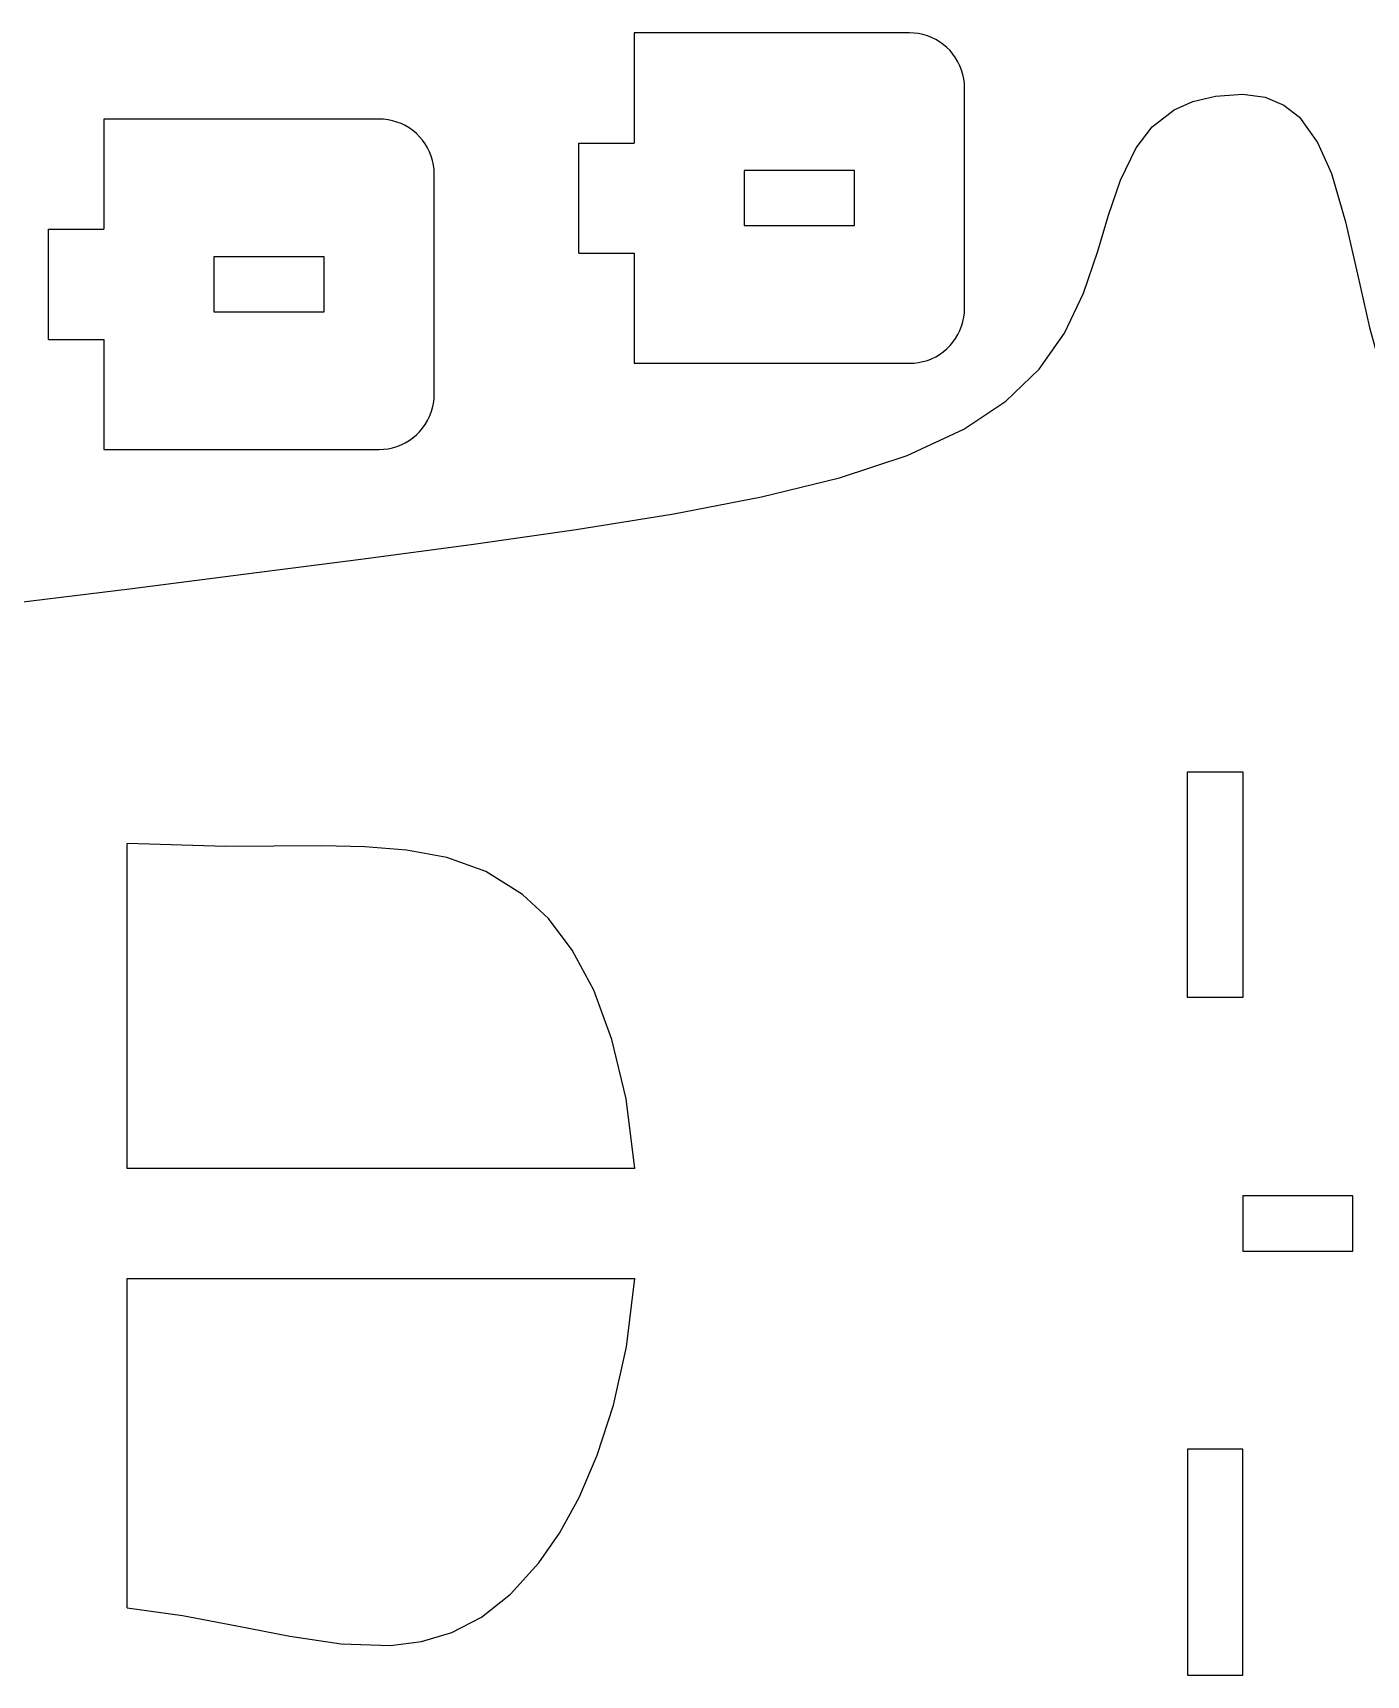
# Model space of a CAD drawing. Header units: millimetres. Extents: x -3928 to -434, y -548 to 1409.
# Drawn here: x -1561.3 to -1440.3, y 800.1 to 949.2 of the extents above; entities that cross this region are included whole.
import ezdxf

# ---------------------------------------------------------------- set-up
doc = ezdxf.new("R2010")
doc.units = ezdxf.units.MM
doc.header["$MEASUREMENT"] = 0
doc.layers.add('layer 1', color=7, linetype='Continuous')

msp = doc.modelspace()

# ---------------------------------------------------------------- linework, layer by layer
at = {"layer": 'layer 1', "color": 1, "lineweight": 25}
for points in [[(-1481.7197, 949.1517), (-1481.7197, 949.1517), (-1506.7196, 949.1517), (-1506.7196, 949.1517)], [(-1506.7196, 949.1517), (-1506.7196, 949.1517), (-1506.7196, 939.1519), (-1506.7196, 939.1519)], [(-1476.7198, 924.1517), (-1476.7198, 924.1517), (-1476.7198, 944.1518), (-1476.7198, 944.1518)], [(-1529.8609, 941.3287), (-1529.8609, 941.3287), (-1554.8609, 941.3287), (-1554.8609, 941.3287)], [(-1554.8609, 941.3287), (-1554.8609, 941.3287), (-1554.8609, 931.3289), (-1554.8609, 931.3289)], [(-1511.7196, 929.1517), (-1511.7196, 929.1517), (-1511.7196, 939.1519), (-1511.7196, 939.1519)], [(-1511.7196, 939.1519), (-1511.7196, 939.1519), (-1506.7196, 939.1519), (-1506.7196, 939.1519)], [(-1524.861, 916.3288), (-1524.861, 916.3288), (-1524.861, 936.3288), (-1524.861, 936.3288)], [(-1486.7196, 936.6517), (-1486.7196, 936.6517), (-1496.7198, 936.6517), (-1496.7198, 936.6517)], [(-1496.7198, 936.6517), (-1496.7198, 936.6517), (-1496.7198, 931.6518), (-1496.7198, 931.6518)], [(-1486.7196, 931.6518), (-1486.7196, 931.6518), (-1486.7196, 936.6517), (-1486.7196, 936.6517)], [(-1559.8608, 921.3287), (-1559.8608, 921.3287), (-1559.8608, 931.3289), (-1559.8608, 931.3289)], [(-1559.8608, 931.3289), (-1559.8608, 931.3289), (-1554.8609, 931.3289), (-1554.8609, 931.3289)], [(-1496.7198, 931.6518), (-1496.7198, 931.6518), (-1486.7196, 931.6518), (-1486.7196, 931.6518)], [(-1534.8608, 928.8288), (-1534.8608, 928.8288), (-1544.861, 928.8288), (-1544.861, 928.8288)], [(-1544.861, 928.8288), (-1544.861, 928.8288), (-1544.861, 923.8288), (-1544.861, 923.8288)], [(-1534.8608, 923.8288), (-1534.8608, 923.8288), (-1534.8608, 928.8288), (-1534.8608, 928.8288)], [(-1511.7196, 929.1517), (-1511.7196, 929.1517), (-1506.7196, 929.1517), (-1506.7196, 929.1517)], [(-1506.7196, 929.1517), (-1506.7196, 929.1517), (-1506.7196, 919.1518), (-1506.7196, 919.1518)], [(-1544.861, 923.8288), (-1544.861, 923.8288), (-1534.8608, 923.8288), (-1534.8608, 923.8288)], [(-1559.8608, 921.3287), (-1559.8608, 921.3287), (-1554.8609, 921.3287), (-1554.8609, 921.3287)], [(-1554.8609, 921.3287), (-1554.8609, 921.3287), (-1554.8609, 911.3289), (-1554.8609, 911.3289)], [(-1506.7196, 919.1518), (-1506.7196, 919.1518), (-1481.7197, 919.1518), (-1481.7197, 919.1518)], [(-1554.8609, 911.3289), (-1554.8609, 911.3289), (-1529.8609, 911.3289), (-1529.8609, 911.3289)], [(-1456.4706, 882.0705), (-1456.4706, 882.0705), (-1451.4706, 882.0705), (-1451.4706, 882.0705)], [(-1456.4706, 861.5706), (-1456.4706, 861.5706), (-1456.4706, 882.0705), (-1456.4706, 882.0705)], [(-1451.4706, 882.0705), (-1451.4706, 882.0705), (-1451.4706, 861.5706), (-1451.4706, 861.5706)], [(-1552.7207, 846.0706), (-1552.7207, 846.0706), (-1552.7207, 875.5703), (-1552.7207, 875.5703)], [(-1451.4706, 861.5706), (-1451.4706, 861.5706), (-1456.4706, 861.5706), (-1456.4706, 861.5706)], [(-1506.6504, 846.0706), (-1506.6504, 846.0706), (-1552.7207, 846.0706), (-1552.7207, 846.0706)], [(-1451.4706, 843.5705), (-1451.4706, 843.5705), (-1451.4706, 838.5706), (-1451.4706, 838.5706)], [(-1441.4709, 843.5705), (-1441.4709, 843.5705), (-1451.4706, 843.5705), (-1451.4706, 843.5705)], [(-1441.4709, 838.5706), (-1441.4709, 838.5706), (-1441.4709, 843.5705), (-1441.4709, 843.5705)], [(-1451.4706, 838.5706), (-1451.4706, 838.5706), (-1441.4709, 838.5706), (-1441.4709, 838.5706)], [(-1552.7207, 836.0704), (-1552.7207, 836.0704), (-1506.6507, 836.0704), (-1506.6507, 836.0704)], [(-1552.7207, 806.182), (-1552.7207, 806.182), (-1552.7207, 836.0704), (-1552.7207, 836.0704)], [(-1451.4706, 820.5704), (-1451.4706, 820.5704), (-1456.4706, 820.5704), (-1456.4706, 820.5704)], [(-1456.4706, 820.5704), (-1456.4706, 820.5704), (-1456.4706, 800.0705), (-1456.4706, 800.0705)], [(-1451.4706, 800.0705), (-1451.4706, 800.0705), (-1451.4706, 820.5704), (-1451.4706, 820.5704)], [(-1456.4706, 800.0705), (-1456.4706, 800.0705), (-1451.4706, 800.0705), (-1451.4706, 800.0705)]]:
    msp.add_open_spline(points, degree=3, dxfattribs=at)
for points, knots in [([(-1476.7198, 944.1518), (-1476.7198, 944.1518), (-1476.7367, 944.5645), (-1476.7367, 944.5645), (-1476.7367, 944.5645), (-1476.7367, 944.5645), (-1476.7878, 944.9748), (-1476.7878, 944.9748), (-1476.7878, 944.9748), (-1476.7878, 944.9748), (-1476.8725, 945.3791), (-1476.8725, 945.3791), (-1476.8725, 945.3791), (-1476.8725, 945.3791), (-1476.9907, 945.7753), (-1476.9907, 945.7753), (-1476.9907, 945.7753), (-1476.9907, 945.7753), (-1477.141, 946.1601), (-1477.141, 946.1601), (-1477.141, 946.1601), (-1477.141, 946.1601), (-1477.3223, 946.5316), (-1477.3223, 946.5316), (-1477.3223, 946.5316), (-1477.3223, 946.5316), (-1477.534, 946.8865), (-1477.534, 946.8865), (-1477.534, 946.8865), (-1477.534, 946.8865), (-1477.7739, 947.2231), (-1477.7739, 947.2231), (-1477.7739, 947.2231), (-1477.7739, 947.2231), (-1478.0409, 947.5381), (-1478.0409, 947.5381), (-1478.0409, 947.5381), (-1478.0409, 947.5381), (-1478.3334, 947.8305), (-1478.3334, 947.8305), (-1478.3334, 947.8305), (-1478.3334, 947.8305), (-1478.6488, 948.0976), (-1478.6488, 948.0976), (-1478.6488, 948.0976), (-1478.6488, 948.0976), (-1478.9849, 948.3375), (-1478.9849, 948.3375), (-1478.9849, 948.3375), (-1478.9849, 948.3375), (-1479.3398, 948.5492), (-1479.3398, 948.5492), (-1479.3398, 948.5492), (-1479.3398, 948.5492), (-1479.7113, 948.7308), (-1479.7113, 948.7308), (-1479.7113, 948.7308), (-1479.7113, 948.7308), (-1480.0962, 948.8808), (-1480.0962, 948.8808), (-1480.0962, 948.8808), (-1480.0962, 948.8808), (-1480.4924, 948.9989), (-1480.4924, 948.9989), (-1480.4924, 948.9989), (-1480.4924, 948.9989), (-1480.8967, 949.0836), (-1480.8967, 949.0836), (-1480.8967, 949.0836), (-1480.8967, 949.0836), (-1481.3069, 949.1348), (-1481.3069, 949.1348), (-1481.3069, 949.1348), (-1481.3069, 949.1348), (-1481.7197, 949.1517), (-1481.7197, 949.1517)], [0, 0, 0, 0, 0.05, 0.05, 0.05, 0.05, 0.1, 0.1, 0.1, 0.1, 0.15, 0.15, 0.15, 0.15, 0.2, 0.2, 0.2, 0.2, 0.25, 0.25, 0.25, 0.25, 0.3, 0.3, 0.3, 0.3, 0.35, 0.35, 0.35, 0.35, 0.4, 0.4, 0.4, 0.4, 0.45, 0.45, 0.45, 0.45, 0.5, 0.5, 0.5, 0.5, 0.55, 0.55, 0.55, 0.55, 0.6, 0.6, 0.6, 0.6, 0.65, 0.65, 0.65, 0.65, 0.7, 0.7, 0.7, 0.7, 0.75, 0.75, 0.75, 0.75, 0.8, 0.8, 0.8, 0.8, 0.85, 0.85, 0.85, 0.85, 0.9, 0.9, 0.9, 0.9, 1, 1, 1, 1]), ([(-1656.4705, 943.5706), (-1656.4705, 943.5706), (-1654.4237, 943.3156), (-1654.4237, 943.3156), (-1654.4237, 943.3156), (-1654.4237, 943.3156), (-1652.7283, 942.5984), (-1652.7283, 942.5984), (-1652.7283, 942.5984), (-1652.7283, 942.5984), (-1651.3291, 941.4861), (-1651.3291, 941.4861), (-1651.3291, 941.4861), (-1651.3291, 941.4861), (-1649.675, 939.2121), (-1649.675, 939.2121), (-1649.675, 939.2121), (-1649.675, 939.2121), (-1648.4194, 936.3765), (-1648.4194, 936.3765), (-1648.4194, 936.3765), (-1648.4194, 936.3765), (-1647.1364, 932.0038), (-1647.1364, 932.0038), (-1647.1364, 932.0038), (-1647.1364, 932.0038), (-1646.0572, 927.254), (-1646.0572, 927.254), (-1646.0572, 927.254), (-1646.0572, 927.254), (-1644.9643, 922.3948), (-1644.9643, 922.3948), (-1644.9643, 922.3948), (-1644.9643, 922.3948), (-1643.3945, 916.7144), (-1643.3945, 916.7144), (-1643.3945, 916.7144), (-1643.3945, 916.7144), (-1641.3325, 911.4523), (-1641.3325, 911.4523), (-1641.3325, 911.4523), (-1641.3325, 911.4523), (-1638.6203, 906.7946), (-1638.6203, 906.7946), (-1638.6203, 906.7946), (-1638.6203, 906.7946), (-1635.1578, 902.8523), (-1635.1578, 902.8523), (-1635.1578, 902.8523), (-1635.1578, 902.8523), (-1630.892, 899.677), (-1630.892, 899.677), (-1630.892, 899.677), (-1630.892, 899.677), (-1626.1726, 897.4069), (-1626.1726, 897.4069), (-1626.1726, 897.4069), (-1626.1726, 897.4069), (-1620.7539, 895.7774), (-1620.7539, 895.7774), (-1620.7539, 895.7774), (-1620.7539, 895.7774), (-1614.6692, 894.7388), (-1614.6692, 894.7388), (-1614.6692, 894.7388), (-1614.6692, 894.7388), (-1607.9682, 894.2248), (-1607.9682, 894.2248), (-1607.9682, 894.2248), (-1607.9682, 894.2248), (-1600.7122, 894.1609), (-1600.7122, 894.1609), (-1600.7122, 894.1609), (-1600.7122, 894.1609), (-1592.973, 894.4679), (-1592.973, 894.4679), (-1592.973, 894.4679), (-1592.973, 894.4679), (-1580.0289, 895.51), (-1580.0289, 895.51), (-1580.0289, 895.51), (-1580.0289, 895.51), (-1566.4254, 896.993), (-1566.4254, 896.993), (-1566.4254, 896.993), (-1566.4254, 896.993), (-1552.5196, 898.6906), (-1552.5196, 898.6906), (-1552.5196, 898.6906), (-1552.5196, 898.6906), (-1541.9236, 900.034), (-1541.9236, 900.034), (-1541.9236, 900.034), (-1541.9236, 900.034), (-1531.5279, 901.3774), (-1531.5279, 901.3774), (-1531.5279, 901.3774), (-1531.5279, 901.3774), (-1521.4917, 902.7158), (-1521.4917, 902.7158), (-1521.4917, 902.7158), (-1521.4917, 902.7158), (-1511.9689, 904.0722), (-1511.9689, 904.0722), (-1511.9689, 904.0722), (-1511.9689, 904.0722), (-1503.1028, 905.495), (-1503.1028, 905.495), (-1503.1028, 905.495), (-1503.1028, 905.495), (-1495.1594, 907.0236), (-1495.1594, 907.0236), (-1495.1594, 907.0236), (-1495.1594, 907.0236), (-1488.078, 908.7592), (-1488.078, 908.7592), (-1488.078, 908.7592), (-1488.078, 908.7592), (-1481.9383, 910.7835), (-1481.9383, 910.7835), (-1481.9383, 910.7835), (-1481.9383, 910.7835), (-1476.7884, 913.1721), (-1476.7884, 913.1721), (-1476.7884, 913.1721), (-1476.7884, 913.1721), (-1472.9725, 915.71), (-1472.9725, 915.71), (-1472.9725, 915.71), (-1472.9725, 915.71), (-1469.9488, 918.6226), (-1469.9488, 918.6226), (-1469.9488, 918.6226), (-1469.9488, 918.6226), (-1467.6437, 921.9034), (-1467.6437, 921.9034), (-1467.6437, 921.9034), (-1467.6437, 921.9034), (-1465.9307, 925.5081), (-1465.9307, 925.5081), (-1465.9307, 925.5081), (-1465.9307, 925.5081), (-1464.6197, 929.3421), (-1464.6197, 929.3421), (-1464.6197, 929.3421), (-1464.6197, 929.3421), (-1463.6471, 932.6014), (-1463.6471, 932.6014), (-1463.6471, 932.6014), (-1463.6471, 932.6014), (-1462.5743, 935.7827), (-1462.5743, 935.7827), (-1462.5743, 935.7827), (-1462.5743, 935.7827), (-1461.1537, 938.7154), (-1461.1537, 938.7154), (-1461.1537, 938.7154), (-1461.1537, 938.7154), (-1459.6812, 940.6228), (-1459.6812, 940.6228), (-1459.6812, 940.6228), (-1459.6812, 940.6228), (-1457.6947, 942.1574), (-1457.6947, 942.1574), (-1457.6947, 942.1574), (-1457.6947, 942.1574), (-1456.001, 942.9102), (-1456.001, 942.9102), (-1456.001, 942.9102), (-1456.001, 942.9102), (-1453.9468, 943.3971), (-1453.9468, 943.3971), (-1453.9468, 943.3971), (-1453.9468, 943.3971), (-1451.4706, 943.5706), (-1451.4706, 943.5706)], [0, 0, 0, 0, 0.02222222, 0.02222222, 0.02222222, 0.02222222, 0.04444444, 0.04444444, 0.04444444, 0.04444444, 0.06666667, 0.06666667, 0.06666667, 0.06666667, 0.08888889, 0.08888889, 0.08888889, 0.08888889, 0.11111111, 0.11111111, 0.11111111, 0.11111111, 0.13333333, 0.13333333, 0.13333333, 0.13333333, 0.15555556, 0.15555556, 0.15555556, 0.15555556, 0.17777778, 0.17777778, 0.17777778, 0.17777778, 0.2, 0.2, 0.2, 0.2, 0.22222222, 0.22222222, 0.22222222, 0.22222222, 0.24444444, 0.24444444, 0.24444444, 0.24444444, 0.26666667, 0.26666667, 0.26666667, 0.26666667, 0.28888889, 0.28888889, 0.28888889, 0.28888889, 0.31111111, 0.31111111, 0.31111111, 0.31111111, 0.33333333, 0.33333333, 0.33333333, 0.33333333, 0.35555556, 0.35555556, 0.35555556, 0.35555556, 0.37777778, 0.37777778, 0.37777778, 0.37777778, 0.4, 0.4, 0.4, 0.4, 0.42222222, 0.42222222, 0.42222222, 0.42222222, 0.44444444, 0.44444444, 0.44444444, 0.44444444, 0.46666667, 0.46666667, 0.46666667, 0.46666667, 0.48888889, 0.48888889, 0.48888889, 0.48888889, 0.51111111, 0.51111111, 0.51111111, 0.51111111, 0.53333333, 0.53333333, 0.53333333, 0.53333333, 0.55555556, 0.55555556, 0.55555556, 0.55555556, 0.57777778, 0.57777778, 0.57777778, 0.57777778, 0.6, 0.6, 0.6, 0.6, 0.62222222, 0.62222222, 0.62222222, 0.62222222, 0.64444444, 0.64444444, 0.64444444, 0.64444444, 0.66666667, 0.66666667, 0.66666667, 0.66666667, 0.68888889, 0.68888889, 0.68888889, 0.68888889, 0.71111111, 0.71111111, 0.71111111, 0.71111111, 0.73333333, 0.73333333, 0.73333333, 0.73333333, 0.75555556, 0.75555556, 0.75555556, 0.75555556, 0.77777778, 0.77777778, 0.77777778, 0.77777778, 0.8, 0.8, 0.8, 0.8, 0.82222222, 0.82222222, 0.82222222, 0.82222222, 0.84444444, 0.84444444, 0.84444444, 0.84444444, 0.86666667, 0.86666667, 0.86666667, 0.86666667, 0.88888889, 0.88888889, 0.88888889, 0.88888889, 0.91111111, 0.91111111, 0.91111111, 0.91111111, 0.93333333, 0.93333333, 0.93333333, 0.93333333, 0.95555556, 0.95555556, 0.95555556, 0.95555556, 1, 1, 1, 1]), ([(-1451.4706, 943.5706), (-1451.4706, 943.5706), (-1449.4238, 943.3156), (-1449.4238, 943.3156), (-1449.4238, 943.3156), (-1449.4238, 943.3156), (-1447.7284, 942.5984), (-1447.7284, 942.5984), (-1447.7284, 942.5984), (-1447.7284, 942.5984), (-1446.329, 941.4861), (-1446.329, 941.4861), (-1446.329, 941.4861), (-1446.329, 941.4861), (-1444.6752, 939.2121), (-1444.6752, 939.2121), (-1444.6752, 939.2121), (-1444.6752, 939.2121), (-1443.4197, 936.3765), (-1443.4197, 936.3765), (-1443.4197, 936.3765), (-1443.4197, 936.3765), (-1442.1366, 932.0038), (-1442.1366, 932.0038), (-1442.1366, 932.0038), (-1442.1366, 932.0038), (-1441.0571, 927.254), (-1441.0571, 927.254), (-1441.0571, 927.254), (-1441.0571, 927.254), (-1439.9645, 922.3948), (-1439.9645, 922.3948), (-1439.9645, 922.3948), (-1439.9645, 922.3948), (-1438.3947, 916.7144), (-1438.3947, 916.7144), (-1438.3947, 916.7144), (-1438.3947, 916.7144), (-1436.3323, 911.4523), (-1436.3323, 911.4523), (-1436.3323, 911.4523), (-1436.3323, 911.4523), (-1433.6205, 906.7946), (-1433.6205, 906.7946), (-1433.6205, 906.7946), (-1433.6205, 906.7946), (-1430.158, 902.8523), (-1430.158, 902.8523), (-1430.158, 902.8523), (-1430.158, 902.8523), (-1425.8922, 899.677), (-1425.8922, 899.677), (-1425.8922, 899.677), (-1425.8922, 899.677), (-1421.1724, 897.4069), (-1421.1724, 897.4069), (-1421.1724, 897.4069), (-1421.1724, 897.4069), (-1415.7538, 895.7774), (-1415.7538, 895.7774), (-1415.7538, 895.7774), (-1415.7538, 895.7774), (-1409.6694, 894.7388), (-1409.6694, 894.7388), (-1409.6694, 894.7388), (-1409.6694, 894.7388), (-1402.9684, 894.2248), (-1402.9684, 894.2248), (-1402.9684, 894.2248), (-1402.9684, 894.2248), (-1395.7121, 894.1609), (-1395.7121, 894.1609), (-1395.7121, 894.1609), (-1395.7121, 894.1609), (-1387.9732, 894.4679), (-1387.9732, 894.4679), (-1387.9732, 894.4679), (-1387.9732, 894.4679), (-1375.0287, 895.51), (-1375.0287, 895.51), (-1375.0287, 895.51), (-1375.0287, 895.51), (-1361.4256, 896.993), (-1361.4256, 896.993), (-1361.4256, 896.993), (-1361.4256, 896.993), (-1347.5195, 898.6906), (-1347.5195, 898.6906), (-1347.5195, 898.6906), (-1347.5195, 898.6906), (-1336.9238, 900.034), (-1336.9238, 900.034), (-1336.9238, 900.034), (-1336.9238, 900.034), (-1326.5281, 901.3774), (-1326.5281, 901.3774), (-1326.5281, 901.3774), (-1326.5281, 901.3774), (-1316.492, 902.7158), (-1316.492, 902.7158), (-1316.492, 902.7158), (-1316.492, 902.7158), (-1306.9691, 904.0722), (-1306.9691, 904.0722), (-1306.9691, 904.0722), (-1306.9691, 904.0722), (-1298.1031, 905.495), (-1298.1031, 905.495), (-1298.1031, 905.495), (-1298.1031, 905.495), (-1290.1592, 907.0236), (-1290.1592, 907.0236), (-1290.1592, 907.0236), (-1290.1592, 907.0236), (-1283.0779, 908.7592), (-1283.0779, 908.7592), (-1283.0779, 908.7592), (-1283.0779, 908.7592), (-1276.9385, 910.7835), (-1276.9385, 910.7835), (-1276.9385, 910.7835), (-1276.9385, 910.7835), (-1271.7887, 913.1721), (-1271.7887, 913.1721), (-1271.7887, 913.1721), (-1271.7887, 913.1721), (-1267.9723, 915.71), (-1267.9723, 915.71), (-1267.9723, 915.71), (-1267.9723, 915.71), (-1264.949, 918.6226), (-1264.949, 918.6226), (-1264.949, 918.6226), (-1264.949, 918.6226), (-1262.644, 921.9034), (-1262.644, 921.9034), (-1262.644, 921.9034), (-1262.644, 921.9034), (-1260.9305, 925.5081), (-1260.9305, 925.5081), (-1260.9305, 925.5081), (-1260.9305, 925.5081), (-1259.62, 929.3421), (-1259.62, 929.3421), (-1259.62, 929.3421), (-1259.62, 929.3421), (-1258.6474, 932.6014), (-1258.6474, 932.6014), (-1258.6474, 932.6014), (-1258.6474, 932.6014), (-1257.5742, 935.7827), (-1257.5742, 935.7827), (-1257.5742, 935.7827), (-1257.5742, 935.7827), (-1256.1539, 938.7154), (-1256.1539, 938.7154), (-1256.1539, 938.7154), (-1256.1539, 938.7154), (-1254.6811, 940.6228), (-1254.6811, 940.6228), (-1254.6811, 940.6228), (-1254.6811, 940.6228), (-1252.6946, 942.1574), (-1252.6946, 942.1574), (-1252.6946, 942.1574), (-1252.6946, 942.1574), (-1251.0012, 942.9102), (-1251.0012, 942.9102), (-1251.0012, 942.9102), (-1251.0012, 942.9102), (-1248.947, 943.3971), (-1248.947, 943.3971), (-1248.947, 943.3971), (-1248.947, 943.3971), (-1246.4709, 943.5706), (-1246.4709, 943.5706)], [0, 0, 0, 0, 0.02222222, 0.02222222, 0.02222222, 0.02222222, 0.04444444, 0.04444444, 0.04444444, 0.04444444, 0.06666667, 0.06666667, 0.06666667, 0.06666667, 0.08888889, 0.08888889, 0.08888889, 0.08888889, 0.11111111, 0.11111111, 0.11111111, 0.11111111, 0.13333333, 0.13333333, 0.13333333, 0.13333333, 0.15555556, 0.15555556, 0.15555556, 0.15555556, 0.17777778, 0.17777778, 0.17777778, 0.17777778, 0.2, 0.2, 0.2, 0.2, 0.22222222, 0.22222222, 0.22222222, 0.22222222, 0.24444444, 0.24444444, 0.24444444, 0.24444444, 0.26666667, 0.26666667, 0.26666667, 0.26666667, 0.28888889, 0.28888889, 0.28888889, 0.28888889, 0.31111111, 0.31111111, 0.31111111, 0.31111111, 0.33333333, 0.33333333, 0.33333333, 0.33333333, 0.35555556, 0.35555556, 0.35555556, 0.35555556, 0.37777778, 0.37777778, 0.37777778, 0.37777778, 0.4, 0.4, 0.4, 0.4, 0.42222222, 0.42222222, 0.42222222, 0.42222222, 0.44444444, 0.44444444, 0.44444444, 0.44444444, 0.46666667, 0.46666667, 0.46666667, 0.46666667, 0.48888889, 0.48888889, 0.48888889, 0.48888889, 0.51111111, 0.51111111, 0.51111111, 0.51111111, 0.53333333, 0.53333333, 0.53333333, 0.53333333, 0.55555556, 0.55555556, 0.55555556, 0.55555556, 0.57777778, 0.57777778, 0.57777778, 0.57777778, 0.6, 0.6, 0.6, 0.6, 0.62222222, 0.62222222, 0.62222222, 0.62222222, 0.64444444, 0.64444444, 0.64444444, 0.64444444, 0.66666667, 0.66666667, 0.66666667, 0.66666667, 0.68888889, 0.68888889, 0.68888889, 0.68888889, 0.71111111, 0.71111111, 0.71111111, 0.71111111, 0.73333333, 0.73333333, 0.73333333, 0.73333333, 0.75555556, 0.75555556, 0.75555556, 0.75555556, 0.77777778, 0.77777778, 0.77777778, 0.77777778, 0.8, 0.8, 0.8, 0.8, 0.82222222, 0.82222222, 0.82222222, 0.82222222, 0.84444444, 0.84444444, 0.84444444, 0.84444444, 0.86666667, 0.86666667, 0.86666667, 0.86666667, 0.88888889, 0.88888889, 0.88888889, 0.88888889, 0.91111111, 0.91111111, 0.91111111, 0.91111111, 0.93333333, 0.93333333, 0.93333333, 0.93333333, 0.95555556, 0.95555556, 0.95555556, 0.95555556, 1, 1, 1, 1]), ([(-1524.861, 936.3288), (-1524.861, 936.3288), (-1524.8779, 936.7419), (-1524.8779, 936.7419), (-1524.8779, 936.7419), (-1524.8779, 936.7419), (-1524.9291, 937.1519), (-1524.9291, 937.1519), (-1524.9291, 937.1519), (-1524.9291, 937.1519), (-1525.0137, 937.5561), (-1525.0137, 937.5561), (-1525.0137, 937.5561), (-1525.0137, 937.5561), (-1525.1319, 937.9523), (-1525.1319, 937.9523), (-1525.1319, 937.9523), (-1525.1319, 937.9523), (-1525.2822, 938.3372), (-1525.2822, 938.3372), (-1525.2822, 938.3372), (-1525.2822, 938.3372), (-1525.4635, 938.7087), (-1525.4635, 938.7087), (-1525.4635, 938.7087), (-1525.4635, 938.7087), (-1525.6752, 939.0636), (-1525.6752, 939.0636), (-1525.6752, 939.0636), (-1525.6752, 939.0636), (-1525.9151, 939.4001), (-1525.9151, 939.4001), (-1525.9151, 939.4001), (-1525.9151, 939.4001), (-1526.1821, 939.7151), (-1526.1821, 939.7151), (-1526.1821, 939.7151), (-1526.1821, 939.7151), (-1526.4746, 940.0076), (-1526.4746, 940.0076), (-1526.4746, 940.0076), (-1526.4746, 940.0076), (-1526.79, 940.2746), (-1526.79, 940.2746), (-1526.79, 940.2746), (-1526.79, 940.2746), (-1527.1262, 940.5145), (-1527.1262, 940.5145), (-1527.1262, 940.5145), (-1527.1262, 940.5145), (-1527.4811, 940.7262), (-1527.4811, 940.7262), (-1527.4811, 940.7262), (-1527.4811, 940.7262), (-1527.8525, 940.9079), (-1527.8525, 940.9079), (-1527.8525, 940.9079), (-1527.8525, 940.9079), (-1528.2374, 941.0578), (-1528.2374, 941.0578), (-1528.2374, 941.0578), (-1528.2374, 941.0578), (-1528.6336, 941.176), (-1528.6336, 941.176), (-1528.6336, 941.176), (-1528.6336, 941.176), (-1529.0379, 941.2607), (-1529.0379, 941.2607), (-1529.0379, 941.2607), (-1529.0379, 941.2607), (-1529.4482, 941.3118), (-1529.4482, 941.3118), (-1529.4482, 941.3118), (-1529.4482, 941.3118), (-1529.8609, 941.3287), (-1529.8609, 941.3287)], [0, 0, 0, 0, 0.05, 0.05, 0.05, 0.05, 0.1, 0.1, 0.1, 0.1, 0.15, 0.15, 0.15, 0.15, 0.2, 0.2, 0.2, 0.2, 0.25, 0.25, 0.25, 0.25, 0.3, 0.3, 0.3, 0.3, 0.35, 0.35, 0.35, 0.35, 0.4, 0.4, 0.4, 0.4, 0.45, 0.45, 0.45, 0.45, 0.5, 0.5, 0.5, 0.5, 0.55, 0.55, 0.55, 0.55, 0.6, 0.6, 0.6, 0.6, 0.65, 0.65, 0.65, 0.65, 0.7, 0.7, 0.7, 0.7, 0.75, 0.75, 0.75, 0.75, 0.8, 0.8, 0.8, 0.8, 0.85, 0.85, 0.85, 0.85, 0.9, 0.9, 0.9, 0.9, 1, 1, 1, 1]), ([(-1481.7197, 919.1518), (-1481.7197, 919.1518), (-1481.3069, 919.1688), (-1481.3069, 919.1688), (-1481.3069, 919.1688), (-1481.3069, 919.1688), (-1480.8967, 919.2199), (-1480.8967, 919.2199), (-1480.8967, 919.2199), (-1480.8967, 919.2199), (-1480.4924, 919.3049), (-1480.4924, 919.3049), (-1480.4924, 919.3049), (-1480.4924, 919.3049), (-1480.0962, 919.4228), (-1480.0962, 919.4228), (-1480.0962, 919.4228), (-1480.0962, 919.4228), (-1479.7113, 919.573), (-1479.7113, 919.573), (-1479.7113, 919.573), (-1479.7113, 919.573), (-1479.3398, 919.7544), (-1479.3398, 919.7544), (-1479.3398, 919.7544), (-1479.3398, 919.7544), (-1478.9849, 919.966), (-1478.9849, 919.966), (-1478.9849, 919.966), (-1478.9849, 919.966), (-1478.6488, 920.2063), (-1478.6488, 920.2063), (-1478.6488, 920.2063), (-1478.6488, 920.2063), (-1478.3334, 920.4733), (-1478.3334, 920.4733), (-1478.3334, 920.4733), (-1478.3334, 920.4733), (-1478.0409, 920.7654), (-1478.0409, 920.7654), (-1478.0409, 920.7654), (-1478.0409, 920.7654), (-1477.7739, 921.0808), (-1477.7739, 921.0808), (-1477.7739, 921.0808), (-1477.7739, 921.0808), (-1477.534, 921.417), (-1477.534, 921.417), (-1477.534, 921.417), (-1477.534, 921.417), (-1477.3223, 921.7719), (-1477.3223, 921.7719), (-1477.3223, 921.7719), (-1477.3223, 921.7719), (-1477.141, 922.1434), (-1477.141, 922.1434), (-1477.141, 922.1434), (-1477.141, 922.1434), (-1476.9907, 922.5283), (-1476.9907, 922.5283), (-1476.9907, 922.5283), (-1476.9907, 922.5283), (-1476.8725, 922.9244), (-1476.8725, 922.9244), (-1476.8725, 922.9244), (-1476.8725, 922.9244), (-1476.7878, 923.3287), (-1476.7878, 923.3287), (-1476.7878, 923.3287), (-1476.7878, 923.3287), (-1476.7367, 923.739), (-1476.7367, 923.739), (-1476.7367, 923.739), (-1476.7367, 923.739), (-1476.7198, 924.1517), (-1476.7198, 924.1517)], [0, 0, 0, 0, 0.05, 0.05, 0.05, 0.05, 0.1, 0.1, 0.1, 0.1, 0.15, 0.15, 0.15, 0.15, 0.2, 0.2, 0.2, 0.2, 0.25, 0.25, 0.25, 0.25, 0.3, 0.3, 0.3, 0.3, 0.35, 0.35, 0.35, 0.35, 0.4, 0.4, 0.4, 0.4, 0.45, 0.45, 0.45, 0.45, 0.5, 0.5, 0.5, 0.5, 0.55, 0.55, 0.55, 0.55, 0.6, 0.6, 0.6, 0.6, 0.65, 0.65, 0.65, 0.65, 0.7, 0.7, 0.7, 0.7, 0.75, 0.75, 0.75, 0.75, 0.8, 0.8, 0.8, 0.8, 0.85, 0.85, 0.85, 0.85, 0.9, 0.9, 0.9, 0.9, 1, 1, 1, 1]), ([(-1529.8609, 911.3289), (-1529.8609, 911.3289), (-1529.4482, 911.3458), (-1529.4482, 911.3458), (-1529.4482, 911.3458), (-1529.4482, 911.3458), (-1529.0379, 911.397), (-1529.0379, 911.397), (-1529.0379, 911.397), (-1529.0379, 911.397), (-1528.6336, 911.482), (-1528.6336, 911.482), (-1528.6336, 911.482), (-1528.6336, 911.482), (-1528.2374, 911.5998), (-1528.2374, 911.5998), (-1528.2374, 911.5998), (-1528.2374, 911.5998), (-1527.8525, 911.7501), (-1527.8525, 911.7501), (-1527.8525, 911.7501), (-1527.8525, 911.7501), (-1527.4811, 911.9314), (-1527.4811, 911.9314), (-1527.4811, 911.9314), (-1527.4811, 911.9314), (-1527.1262, 912.1431), (-1527.1262, 912.1431), (-1527.1262, 912.1431), (-1527.1262, 912.1431), (-1526.79, 912.3833), (-1526.79, 912.3833), (-1526.79, 912.3833), (-1526.79, 912.3833), (-1526.4746, 912.6504), (-1526.4746, 912.6504), (-1526.4746, 912.6504), (-1526.4746, 912.6504), (-1526.1821, 912.9425), (-1526.1821, 912.9425), (-1526.1821, 912.9425), (-1526.1821, 912.9425), (-1525.9151, 913.2579), (-1525.9151, 913.2579), (-1525.9151, 913.2579), (-1525.9151, 913.2579), (-1525.6752, 913.5941), (-1525.6752, 913.5941), (-1525.6752, 913.5941), (-1525.6752, 913.5941), (-1525.4635, 913.949), (-1525.4635, 913.949), (-1525.4635, 913.949), (-1525.4635, 913.949), (-1525.2822, 914.3204), (-1525.2822, 914.3204), (-1525.2822, 914.3204), (-1525.2822, 914.3204), (-1525.1319, 914.7053), (-1525.1319, 914.7053), (-1525.1319, 914.7053), (-1525.1319, 914.7053), (-1525.0137, 915.1015), (-1525.0137, 915.1015), (-1525.0137, 915.1015), (-1525.0137, 915.1015), (-1524.9291, 915.5058), (-1524.9291, 915.5058), (-1524.9291, 915.5058), (-1524.9291, 915.5058), (-1524.8779, 915.916), (-1524.8779, 915.916), (-1524.8779, 915.916), (-1524.8779, 915.916), (-1524.861, 916.3288), (-1524.861, 916.3288)], [0, 0, 0, 0, 0.05, 0.05, 0.05, 0.05, 0.1, 0.1, 0.1, 0.1, 0.15, 0.15, 0.15, 0.15, 0.2, 0.2, 0.2, 0.2, 0.25, 0.25, 0.25, 0.25, 0.3, 0.3, 0.3, 0.3, 0.35, 0.35, 0.35, 0.35, 0.4, 0.4, 0.4, 0.4, 0.45, 0.45, 0.45, 0.45, 0.5, 0.5, 0.5, 0.5, 0.55, 0.55, 0.55, 0.55, 0.6, 0.6, 0.6, 0.6, 0.65, 0.65, 0.65, 0.65, 0.7, 0.7, 0.7, 0.7, 0.75, 0.75, 0.75, 0.75, 0.8, 0.8, 0.8, 0.8, 0.85, 0.85, 0.85, 0.85, 0.9, 0.9, 0.9, 0.9, 1, 1, 1, 1]), ([(-1506.6504, 846.0706), (-1506.6504, 846.0706), (-1507.441, 852.3988), (-1507.441, 852.3988), (-1507.441, 852.3988), (-1507.441, 852.3988), (-1508.7247, 857.7839), (-1508.7247, 857.7839), (-1508.7247, 857.7839), (-1508.7247, 857.7839), (-1510.3849, 862.2589), (-1510.3849, 862.2589), (-1510.3849, 862.2589), (-1510.3849, 862.2589), (-1512.3322, 865.8872), (-1512.3322, 865.8872), (-1512.3322, 865.8872), (-1512.3322, 865.8872), (-1514.499, 868.7525), (-1514.499, 868.7525), (-1514.499, 868.7525), (-1514.499, 868.7525), (-1516.8368, 870.9478), (-1516.8368, 870.9478), (-1516.8368, 870.9478), (-1516.8368, 870.9478), (-1520.1762, 873.0109), (-1520.1762, 873.0109), (-1520.1762, 873.0109), (-1520.1762, 873.0109), (-1523.6991, 874.2787), (-1523.6991, 874.2787), (-1523.6991, 874.2787), (-1523.6991, 874.2787), (-1527.3683, 874.9677), (-1527.3683, 874.9677), (-1527.3683, 874.9677), (-1527.3683, 874.9677), (-1531.1596, 875.2693), (-1531.1596, 875.2693), (-1531.1596, 875.2693), (-1531.1596, 875.2693), (-1535.0553, 875.3452), (-1535.0553, 875.3452), (-1535.0553, 875.3452), (-1535.0553, 875.3452), (-1543.7619, 875.3064), (-1543.7619, 875.3064), (-1543.7619, 875.3064), (-1543.7619, 875.3064), (-1552.7207, 875.5703), (-1552.7207, 875.5703)], [0, 0, 0, 0, 0.07142857, 0.07142857, 0.07142857, 0.07142857, 0.14285714, 0.14285714, 0.14285714, 0.14285714, 0.21428571, 0.21428571, 0.21428571, 0.21428571, 0.28571429, 0.28571429, 0.28571429, 0.28571429, 0.35714286, 0.35714286, 0.35714286, 0.35714286, 0.42857143, 0.42857143, 0.42857143, 0.42857143, 0.5, 0.5, 0.5, 0.5, 0.57142857, 0.57142857, 0.57142857, 0.57142857, 0.64285714, 0.64285714, 0.64285714, 0.64285714, 0.71428571, 0.71428571, 0.71428571, 0.71428571, 0.78571429, 0.78571429, 0.78571429, 0.78571429, 0.85714286, 0.85714286, 0.85714286, 0.85714286, 1, 1, 1, 1]), ([(-1552.7207, 806.182), (-1552.7207, 806.182), (-1547.7052, 805.4723), (-1547.7052, 805.4723), (-1547.7052, 805.4723), (-1547.7052, 805.4723), (-1542.766, 804.548), (-1542.766, 804.548), (-1542.766, 804.548), (-1542.766, 804.548), (-1537.9527, 803.6064), (-1537.9527, 803.6064), (-1537.9527, 803.6064), (-1537.9527, 803.6064), (-1533.302, 802.9079), (-1533.302, 802.9079), (-1533.302, 802.9079), (-1533.302, 802.9079), (-1528.8285, 802.7594), (-1528.8285, 802.7594), (-1528.8285, 802.7594), (-1528.8285, 802.7594), (-1526.0168, 803.1164), (-1526.0168, 803.1164), (-1526.0168, 803.1164), (-1526.0168, 803.1164), (-1523.2683, 803.9444), (-1523.2683, 803.9444), (-1523.2683, 803.9444), (-1523.2683, 803.9444), (-1520.5752, 805.3421), (-1520.5752, 805.3421), (-1520.5752, 805.3421), (-1520.5752, 805.3421), (-1517.9347, 807.4115), (-1517.9347, 807.4115), (-1517.9347, 807.4115), (-1517.9347, 807.4115), (-1515.3569, 810.2587), (-1515.3569, 810.2587), (-1515.3569, 810.2587), (-1515.3569, 810.2587), (-1513.495, 812.954), (-1513.495, 812.954), (-1513.495, 812.954), (-1513.495, 812.954), (-1511.7127, 816.1978), (-1511.7127, 816.1978), (-1511.7127, 816.1978), (-1511.7127, 816.1978), (-1510.0543, 820.0508), (-1510.0543, 820.0508), (-1510.0543, 820.0508), (-1510.0543, 820.0508), (-1508.5868, 824.5847), (-1508.5868, 824.5847), (-1508.5868, 824.5847), (-1508.5868, 824.5847), (-1507.4067, 829.8877), (-1507.4067, 829.8877), (-1507.4067, 829.8877), (-1507.4067, 829.8877), (-1506.6507, 836.0704), (-1506.6507, 836.0704)], [0, 0, 0, 0, 0.05882353, 0.05882353, 0.05882353, 0.05882353, 0.11764706, 0.11764706, 0.11764706, 0.11764706, 0.17647059, 0.17647059, 0.17647059, 0.17647059, 0.23529412, 0.23529412, 0.23529412, 0.23529412, 0.29411765, 0.29411765, 0.29411765, 0.29411765, 0.35294118, 0.35294118, 0.35294118, 0.35294118, 0.41176471, 0.41176471, 0.41176471, 0.41176471, 0.47058824, 0.47058824, 0.47058824, 0.47058824, 0.52941176, 0.52941176, 0.52941176, 0.52941176, 0.58823529, 0.58823529, 0.58823529, 0.58823529, 0.64705882, 0.64705882, 0.64705882, 0.64705882, 0.70588235, 0.70588235, 0.70588235, 0.70588235, 0.76470588, 0.76470588, 0.76470588, 0.76470588, 0.82352941, 0.82352941, 0.82352941, 0.82352941, 0.88235294, 0.88235294, 0.88235294, 0.88235294, 1, 1, 1, 1])]:
    msp.add_open_spline(points, degree=3, knots=knots, dxfattribs=at)

doc.saveas('drawing.dxf')
